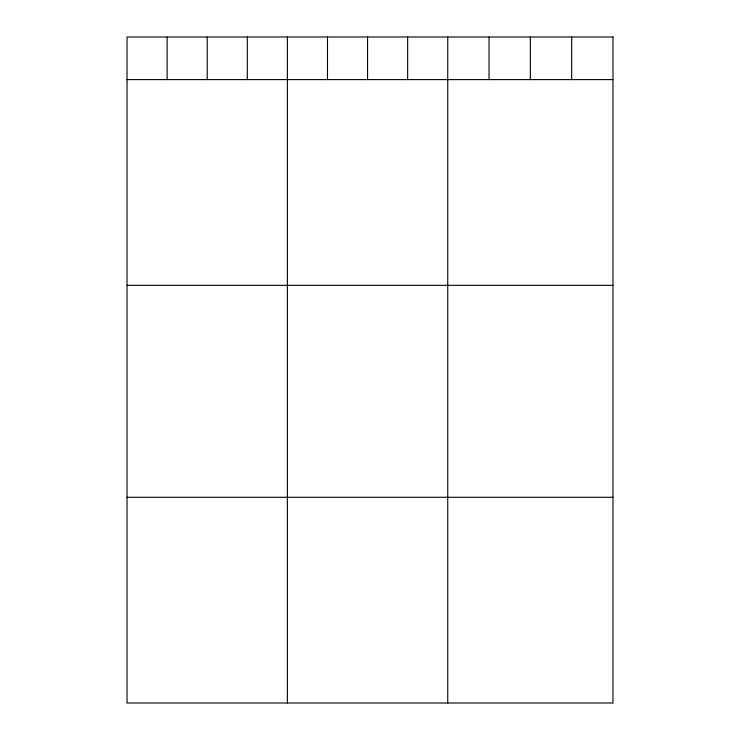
<?xml version="1.0" encoding="UTF-8"?>
<svg xmlns="http://www.w3.org/2000/svg" width="740" height="740" viewBox="0 0 740 740"><rect width="100%" height="100%" fill="white"/><g stroke="black" fill="none" stroke-linecap="round" stroke-linejoin="round"><path stroke-width="1.11" d="M127.03 79.596L612.97 79.596M127.03 285.325L612.97 285.325M127.03 497.28L612.97 497.28M571.668 37L571.668 79.596M530.358 37L530.358 79.596M489.057 37L489.057 79.596M447.746 37L447.746 703M407.657 37L407.657 79.596M367.567 37L367.567 79.596M327.478 37L327.478 79.596M287.388 37L287.388 703M247.299 37L247.299 79.596M207.209 37L207.209 79.596M167.12 37L167.12 79.596M612.97 37L127.03 37L127.03 703L612.97 703L612.97 37"/></g></svg>
